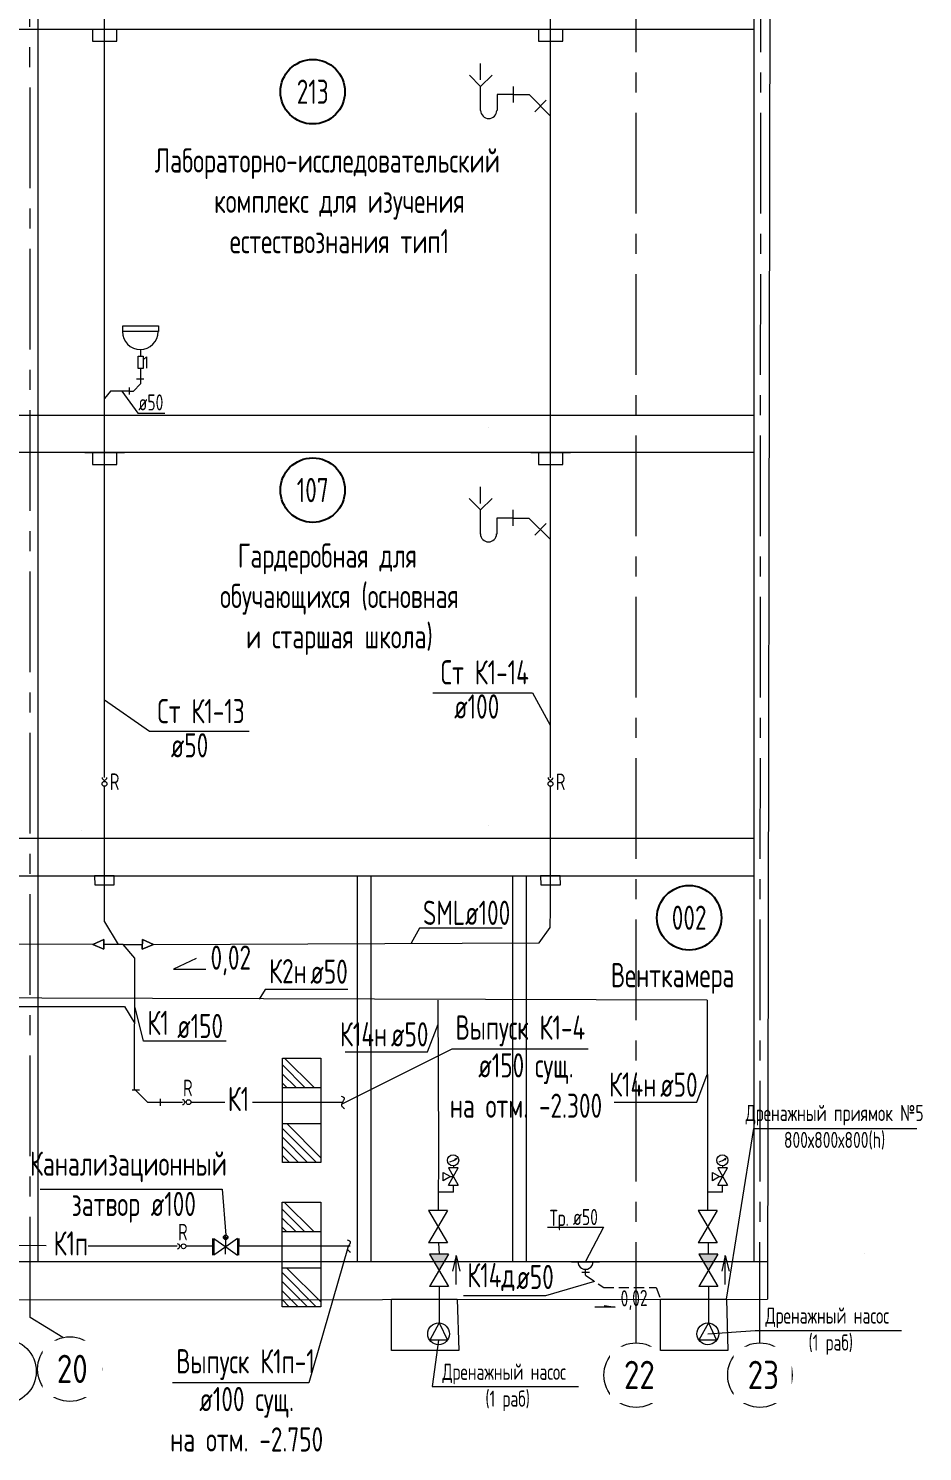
# Model space of a CAD drawing. Header units: millimetres. Extents: x -8689834 to 9419935, y -370377 to 166066.
# Drawn here: x -232081 to -220988, y -26755 to -9113 of the extents above; entities that cross this region are included whole.
import ezdxf
from ezdxf.enums import TextEntityAlignment as Align

# ---------------------------------------------------------------- set-up
doc = ezdxf.new("R2010")
doc.units = ezdxf.units.MM
doc.header["$MEASUREMENT"] = 0
doc.linetypes.add('01_base$0$DASHED2', pattern=[0.375, 0.25, -0.125])
doc.linetypes.add('CENTER', pattern=[2, 1.25, -0.25, 0.25, -0.25])
doc.layers.get('0').update_dxf_attribs({"color": 250, "lineweight": 9})
for name, color, linetype, lineweight in [('_ВК-переход на SML', 3, 'Continuous', 30), ('АР_Маркер экспликации', 239, 'Continuous', 13), ('АР_Номер помещения', 1, 'Continuous', 25), ('АР_Оси', 195, 'Continuous', 9), ('АР_Помещения_площадь', 19, 'Continuous', 9), ('ВК_канализация', 32, 'Continuous', 30), ('ФВ-5', 250, 'Continuous', 9)]:
    doc.layers.add(name, color=color, linetype=linetype, lineweight=lineweight)
for name, color, linetype in [('PDF _0', 7, 'Continuous'), ('PDF ___Text VK', 7, 'Continuous'), ('PDF __OBORUD', 1, 'Continuous'), ('PDF __ВК-Text VK', 7, 'Continuous'), ('PDF __ВК-Text В1', 7, 'Continuous'), ('PDF __ВК-В1', 5, 'Continuous'), ('PDF __ВК-К3', 7, 'Continuous'), ('PDF __ВК-переход', 7, 'Continuous'), ('PDF __ВК-противопожарные муфты', 1, 'Continuous'), ('PDF __ВК-стены', 7, 'Continuous'), ('PDF __ВК-текст К2', 7, 'Continuous'), ('PDF __Дренажные насосы', 1, 'Continuous'), ('PDF __К14', 3, 'Continuous'), ('PDF __насос', 1, 'Continuous'), ('PDF __Пескоуловитель', 7, 'Continuous'), ('PDF __Сантехника', 7, 'Continuous'), ('PDF _TEKSTBK', 7, 'Continuous'), ('PDF _надписи ВК', 7, 'Continuous'), ('АР_Кровля дорожки', 245, 'Continuous'), ('АР_Таблицы', 250, 'Continuous')]:
    doc.layers.add(name, color=color, linetype=linetype)
doc.layers.add('PDF __ВК-К1', color=7, linetype='Continuous', true_color=0xb80000)
doc.layers.add('PDF __ВК-К14н', color=190, linetype='Continuous', true_color=0x7f00ff)
doc.styles.add('ISOCPEUR', font='isocpeur.ttf', dxfattribs={"width": 0.7})
doc.styles.get("Standard").update_dxf_attribs({"font": 'isocpeur.ttf', "width": 0.7})
doc.styles.add('ГОСТ 2.304', font='isocpeur.ttf', dxfattribs={"width": 0.7})

# ---------------------------------------------------------------- blocks, each defined once
blk = doc.blocks.new('*U3376')
at = {"layer": 'АР_Номер помещения', "color": 7}
blk.add_circle((-15720, 4793), 400, dxfattribs=at)
at = {"layer": 'АР_Помещения_площадь', "color": 7}
blk.add_line((-13545, 633), (-13545, 633), dxfattribs=at)
at = {"color": 7, "style": 'ISOCPEUR', "width": 0.7, "flags": 1}
blk.add_attdef('КАТЕГОРИЯ', (-499, -2092), '', height=250, dxfattribs=at)
at = {"layer": 'АР_Номер помещения', "color": 7, "style": 'ISOCPEUR', "width": 0.7}
blk.add_attdef('НОМЕР_ПОМЕЩЕНИЯ', text='', height=300, dxfattribs=at).set_placement((-15720, 4793), align=Align.MIDDLE_CENTER)
at = {"layer": 'АР_Помещения_площадь', "color": 7, "lineweight": 30, "width": 0.7, "flags": 104}
blk.add_attdef('ИМЯ_ПОМЕЩЕНИЯ', text='', height=100, dxfattribs=at).set_placement((158, 1217), align=Align.MIDDLE_CENTER)
at = {"layer": 'АР_Помещения_площадь', "color": 7, "style": 'ISOCPEUR', "width": 0.7}
blk.add_attdef('ПЛОЩАДЬ_ПОМЕЩЕНИЯ', text='', height=200, dxfattribs=at).set_placement((-13540, 880), align=Align.MIDDLE_RIGHT)
blk = doc.blocks.new('*U3377')
at = {"layer": 'АР_Номер помещения', "color": 7}
blk.add_circle((-15720, 4793), 400, dxfattribs=at)
at = {"layer": 'АР_Помещения_площадь', "color": 7}
blk.add_line((-13545, 633), (-13545, 633), dxfattribs=at)
at = {"color": 7, "style": 'ISOCPEUR', "width": 0.7, "flags": 1}
blk.add_attdef('КАТЕГОРИЯ', (-499, -2092), '', height=250, dxfattribs=at)
at = {"layer": 'АР_Номер помещения', "color": 7, "style": 'ISOCPEUR', "width": 0.7}
blk.add_attdef('НОМЕР_ПОМЕЩЕНИЯ', text='', height=300, dxfattribs=at).set_placement((-15720, 4793), align=Align.MIDDLE_CENTER)
at = {"layer": 'АР_Помещения_площадь', "color": 7, "lineweight": 30, "width": 0.7, "flags": 104}
blk.add_attdef('ИМЯ_ПОМЕЩЕНИЯ', text='', height=100, dxfattribs=at).set_placement((158, 1217), align=Align.MIDDLE_CENTER)
at = {"layer": 'АР_Помещения_площадь', "color": 7, "style": 'ISOCPEUR', "width": 0.7}
blk.add_attdef('ПЛОЩАДЬ_ПОМЕЩЕНИЯ', text='', height=200, dxfattribs=at).set_placement((-13540, 880), align=Align.MIDDLE_RIGHT)
blk = doc.blocks.new('*U3373')
at = {"layer": 'АР_Номер помещения', "color": 7}
blk.add_circle((-15720, 4793), 400, dxfattribs=at)
at = {"layer": 'АР_Помещения_площадь', "color": 7}
blk.add_line((-13545, 633), (-13545, 633), dxfattribs=at)
at = {"color": 7, "style": 'ISOCPEUR', "width": 0.7, "flags": 1}
blk.add_attdef('КАТЕГОРИЯ', (-499, -2092), '', height=250, dxfattribs=at)
at = {"layer": 'АР_Номер помещения', "color": 7, "style": 'ISOCPEUR', "width": 0.7}
blk.add_attdef('НОМЕР_ПОМЕЩЕНИЯ', text='', height=300, dxfattribs=at).set_placement((-15720, 4793), align=Align.MIDDLE_CENTER)
at = {"layer": 'АР_Помещения_площадь', "color": 7, "lineweight": 30, "width": 0.7, "flags": 104}
blk.add_attdef('ИМЯ_ПОМЕЩЕНИЯ', text='', height=100, dxfattribs=at).set_placement((158, 1217), align=Align.MIDDLE_CENTER)
at = {"layer": 'АР_Помещения_площадь', "color": 7, "style": 'ISOCPEUR', "width": 0.7}
blk.add_attdef('ПЛОЩАДЬ_ПОМЕЩЕНИЯ', text='', height=200, dxfattribs=at).set_placement((-13540, 880), align=Align.MIDDLE_RIGHT)
blk = doc.blocks.new('*U3367')
at = {"layer": 'АР_Номер помещения', "color": 7}
blk.add_circle((-15720, 4793), 400, dxfattribs=at)
at = {"layer": 'АР_Помещения_площадь', "color": 7}
blk.add_line((-13545, 633), (-13545, 633), dxfattribs=at)
at = {"color": 7, "style": 'ISOCPEUR', "width": 0.7, "flags": 1}
blk.add_attdef('КАТЕГОРИЯ', (-499, -2092), '', height=250, dxfattribs=at)
at = {"layer": 'АР_Номер помещения', "color": 7, "style": 'ISOCPEUR', "width": 0.7}
blk.add_attdef('НОМЕР_ПОМЕЩЕНИЯ', text='', height=300, dxfattribs=at).set_placement((-15720, 4793), align=Align.MIDDLE_CENTER)
at = {"layer": 'АР_Помещения_площадь', "color": 7, "lineweight": 30, "width": 0.7, "flags": 104}
blk.add_attdef('ИМЯ_ПОМЕЩЕНИЯ', text='', height=100, dxfattribs=at).set_placement((158, 1217), align=Align.MIDDLE_CENTER)
at = {"layer": 'АР_Помещения_площадь', "color": 7, "style": 'ISOCPEUR', "width": 0.7}
blk.add_attdef('ПЛОЩАДЬ_ПОМЕЩЕНИЯ', text='', height=200, dxfattribs=at).set_placement((-13540, 880), align=Align.MIDDLE_RIGHT)
blk = doc.blocks.new('*U3303')
at = {"layer": 'АР_Номер помещения', "color": 7}
blk.add_circle((-15720, 4793), 400, dxfattribs=at)
at = {"layer": 'АР_Помещения_площадь', "color": 7}
blk.add_line((-13545, 633), (-13545, 633), dxfattribs=at)
at = {"color": 7, "style": 'ISOCPEUR', "width": 0.7, "flags": 1}
blk.add_attdef('КАТЕГОРИЯ', (-499, -2092), '', height=250, dxfattribs=at)
at = {"layer": 'АР_Номер помещения', "color": 7, "style": 'ISOCPEUR', "width": 0.7}
blk.add_attdef('НОМЕР_ПОМЕЩЕНИЯ', text='', height=300, dxfattribs=at).set_placement((-15720, 4793), align=Align.MIDDLE_CENTER)
at = {"layer": 'АР_Помещения_площадь', "color": 7, "lineweight": 30, "width": 0.7, "flags": 104}
blk.add_attdef('ИМЯ_ПОМЕЩЕНИЯ', text='', height=100, dxfattribs=at).set_placement((158, 1217), align=Align.MIDDLE_CENTER)
at = {"layer": 'АР_Помещения_площадь', "color": 7, "style": 'ISOCPEUR', "width": 0.7}
blk.add_attdef('ПЛОЩАДЬ_ПОМЕЩЕНИЯ', text='', height=200, dxfattribs=at).set_placement((-13540, 880), align=Align.MIDDLE_RIGHT)

msp = doc.modelspace()

# ---------------------------------------------------------------- hatches: boundary and pattern name
at = {"layer": 'АР_Кровля дорожки', "lineweight": 13, "ltscale": 500, "true_color": 0x000000}
h = msp.add_hatch(color=18, dxfattribs=at)
h.dxf.hatch_style = 1
h.paths.add_polyline_path([(-226869.7, -24307.2), (-227104.1, -24307.2), (-227049.9, -24400.4), (-226923.9, -24400.4)])
h.paths.add_polyline_path([(-226923.9, -24400.4), (-227049.9, -24400.4), (-226986.9, -24508.6)])
h.paths.add_polyline_path([(-223529.9, -24307.2), (-223764.3, -24307.2), (-223710.1, -24400.4), (-223584.1, -24400.4)])
h.paths.add_polyline_path([(-223584.1, -24400.4), (-223710.1, -24400.4), (-223647.1, -24508.6)])
at = {"layer": 'ФВ-5', "ltscale": 500}
h = msp.add_hatch(color=256, dxfattribs=at)
h.dxf.hatch_style = 1
h.paths.add_polyline_path([(-226878.7, -24307.2), (-227113.1, -24307.2), (-226995.9, -24508.6)])

# ---------------------------------------------------------------- linework, layer by layer
at = {"layer": '_ВК-переход на SML', "lineweight": 13}
for points in [[(-231016.4, -19616.6), (-231260.1, -19617.7), (-231259.5, -19729), (-231015.9, -19727.9)], [(-225482.8, -19617.3), (-225726.4, -19618.5), (-225725.9, -19729.8), (-225482.3, -19728.7)]]:
    msp.add_lwpolyline(points, close=True, dxfattribs=at)
at = {"layer": 'PDF _0', "lineweight": 13}
for points in [[(-226869.7, -23453.7), (-226749.5, -23237.3), (-226869.7, -23237.3), (-226749.5, -23453.7)], [(-223529.9, -23453.7), (-223409.7, -23237.3), (-223529.9, -23237.3), (-223409.7, -23453.7)], [(-226845.6, -23345.5), (-226935.8, -23399.6), (-226935.8, -23297.4), (-226845.6, -23345.5), (-226809.6, -23345.5)], [(-226869.7, -23453.7), (-226749.5, -23453.7)], [(-226809.6, -23537.8), (-226809.6, -23453.7)], [(-223505.8, -23345.5), (-223596, -23399.6), (-223596, -23297.4), (-223505.8, -23345.5), (-223469.8, -23345.5)], [(-223529.9, -23453.7), (-223409.7, -23453.7)], [(-223469.8, -23537.8), (-223469.8, -23453.7)], [(-226809.6, -23537.8), (-226995.9, -23537.8)], [(-223469.8, -23537.8), (-223656.1, -23537.8)]]:
    msp.add_lwpolyline(points, dxfattribs=at)
at = {"layer": 'PDF _0', "color": 3, "lineweight": 13}
msp.add_arc((-225170.8, -24400.4), 95.2, 179.99999, 0.00001, dxfattribs=at)
msp.add_arc((-225170.8, -24400.4), 95.2, 179.99999, 0.00001, dxfattribs=at)
at = {"layer": 'PDF ___Text VK', "color": 3, "lineweight": 13}
msp.add_lwpolyline([(-227579, -24866.7), (-226761.5, -24866.7), (-226743.4, -25503.9), (-227579, -25503.9)], close=True, dxfattribs=at)
at = {"layer": 'PDF __OBORUD', "lineweight": 13}
for points in [[(-226851.6, -23165.1), (-226809.6, -23147.1), (-226767.5, -23123.1), (-226785.5, -23141.1)], [(-226809.6, -23213.2), (-226809.6, -23237.3)], [(-226767.5, -23123.1), (-226791.5, -23129.1)], [(-223511.9, -23165.1), (-223469.8, -23147.1), (-223427.7, -23123.1), (-223445.7, -23141.1)], [(-223469.8, -23213.2), (-223469.8, -23237.3)], [(-223427.7, -23123.1), (-223451.7, -23129.1)]]:
    msp.add_lwpolyline(points, dxfattribs=at)
for centre in [(-226812.6, -23144.1), (-223472.8, -23144.1)]:
    msp.add_circle(centre, 69.1, dxfattribs=at)
at = {"layer": 'PDF __ВК-Text VK', "lineweight": 13}
msp.add_lwpolyline([(-229998.5, -20644.7), (-230281.2, -20774.3), (-229878.5, -20774.3)], dxfattribs=at)
at = {"layer": 'PDF __ВК-Text В1', "lineweight": 13}
msp.add_lwpolyline([(-224939, -24943.5), (-224802.7, -24966.5), (-225056.1, -24966.5)], dxfattribs=at)
at = {"layer": 'PDF __ВК-В1', "color": 244, "lineweight": 13, "true_color": 0x991b1e}
for points in [[(-231137.3, -18400), (-231137.1, -2233.7)], [(-225603.6, -18401.2), (-225603.5, -2235)], [(-231138.2, -20189.5), (-231138.2, -18506.7)], [(-225604.6, -20036), (-225604.6, -18507.9)]]:
    msp.add_lwpolyline(points, dxfattribs=at)
at = {"layer": 'PDF __ВК-В1', "color": 215, "lineweight": 13, "true_color": 0xa953a0}
for points in [[(-231859.8, -24206.3), (-243642.1, -24187.1)], [(-230235.4, -24208.3), (-231340.2, -24207.2)], [(-229798.5, -24208.7), (-230126.5, -24208.4)], [(-228089.6, -24210.4), (-229473.2, -24209)]]:
    msp.add_lwpolyline(points, dxfattribs=at)
at = {"layer": 'PDF __ВК-К1', "lineweight": 13}
for points in [[(-226068.7, -9831.9), (-226068.7, -10030.8)], [(-226068.7, -9933.5), (-226267.6, -9933.5)], [(-226068.7, -9933.5), (-225869.7, -9933.5), (-225603, -10200.1)], [(-225658.1, -10001.2), (-225797.8, -10145.1)], [(-226070.7, -15081), (-226070.7, -15279.9)], [(-226070.7, -15182.6), (-226269.7, -15182.6)], [(-226070.7, -15182.6), (-225871.8, -15182.6), (-225605.1, -15449.3)], [(-225660.1, -15250.3), (-225799.8, -15394.2)], [(-225342.3, -24402.5), (-224995.2, -24402.5)]]:
    msp.add_lwpolyline(points, dxfattribs=at)
at = {"layer": 'PDF __ВК-К1', "color": 244, "lineweight": 13, "true_color": 0x991b1e}
for points in [[(-230689.1, -13329.3), (-230689.1, -13519.8)], [(-230833, -13608.7), (-230778, -13608.7), (-230689.1, -13519.8)], [(-230833, -13564.2), (-230833, -13653.1)], [(-230651, -13460.5), (-230739.9, -13460.5)], [(-230704.7, -22275.3), (-230793.6, -22275.3)], [(-230763.9, -22262.6), (-230603.1, -22423.5)], [(-230446.5, -22381.2), (-230446.5, -22470.1)], [(-230603.1, -22423.5), (-230171.5, -22423.9)], [(-230064.8, -22423.5), (-229646.4, -22423.5)], [(-229303.5, -22423.5), (-228183.9, -22425.6)], [(-225342.3, -24402.5), (-224995.2, -24402.5)], [(-225168.7, -24567.6), (-225168.7, -24499.9)], [(-225168.7, -24567.6), (-225168.7, -24499.9)], [(-225122.2, -24533.7), (-225215.3, -24533.7)], [(-225122.2, -24533.7), (-225215.3, -24533.7)]]:
    msp.add_lwpolyline(points, dxfattribs=at)
at = {"layer": 'PDF __ВК-К14н', "color": 152, "lineweight": 13, "true_color": 0x2776bb}
for points in [[(-227001.9, -21160.8), (-226995.9, -22996.8)], [(-223662.1, -21160.8), (-223656.1, -22996.8)], [(-226995.9, -22996.8), (-227000.1, -23766.3)], [(-223656.1, -22996.8), (-223656.1, -23766.2)], [(-226992.1, -24169), (-226986.9, -24307.2)], [(-223650.1, -24169), (-223650.1, -24307.2)], [(-226983.9, -24710), (-226983.9, -25160.8)], [(-223644.1, -24710), (-223644.1, -25160.8)]]:
    msp.add_lwpolyline(points, dxfattribs=at)
at = {"layer": 'PDF __ВК-К3', "lineweight": 13}
for points in [[(-228931, -23172.7), (-228931, -21877.4), (-228452.7, -21877.4), (-228452.7, -23172.7)], [(-228934, -24959.6), (-228934, -23664.3), (-228455.6, -23664.3), (-228455.6, -24959.6)]]:
    msp.add_lwpolyline(points, close=True, dxfattribs=at)
for points in [[(-228651.7, -22241.5), (-228931, -21962.1)], [(-228537.4, -22241.5), (-228905.6, -21877.4)], [(-228761.7, -22241.5), (-228931, -22076.4)], [(-228876, -22241.5), (-228931, -22186.4)], [(-228931, -22241.5), (-228452.7, -22241.5)], [(-228931, -22690.2), (-228452.7, -22690.2)], [(-228507.7, -23172.7), (-228931, -22749.4)], [(-228452.7, -23113.5), (-228876, -22690.2)], [(-228617.8, -23172.7), (-228931, -22859.5)], [(-228732.1, -23172.7), (-228931, -22973.8)], [(-228842.1, -23172.7), (-228931, -23083.8)], [(-228654.6, -24028.4), (-228934, -23749)], [(-228540.3, -24028.4), (-228908.6, -23664.3)], [(-228764.6, -24028.4), (-228934, -23863.3)], [(-228878.9, -24028.4), (-228934, -23973.3)], [(-228934, -24028.4), (-228455.6, -24028.4)], [(-228934, -24477.1), (-228455.6, -24477.1)], [(-228455.6, -24900.4), (-228878.9, -24477.1)], [(-228510.6, -24959.6), (-228934, -24536.3)], [(-228620.7, -24959.6), (-228934, -24646.4)], [(-228735, -24959.6), (-228934, -24760.7)], [(-228845.1, -24959.6), (-228934, -24870.7)]]:
    msp.add_lwpolyline(points, dxfattribs=at)
at = {"layer": 'PDF __ВК-переход', "lineweight": 13}
for points in [[(-231144, -20523.5), (-231144, -20409.2), (-231283.7, -20468.3), (-231144, -20527.7), (-231144, -20409.2), (-231283.7, -20468.3), (-231144, -20527.7), (-231283.7, -20468.3), (-231144, -20409.2)], [(-230668.8, -20522.8), (-230668, -20408.5), (-230528.7, -20468.6), (-230668.8, -20527.1), (-230668, -20408.5), (-230528.7, -20468.6), (-230668.8, -20527.1), (-230528.7, -20468.6), (-230668, -20408.5)]]:
    msp.add_lwpolyline(points, close=True, dxfattribs=at)
at = {"layer": 'PDF __ВК-противопожарные муфты', "lineweight": 13}
for points in [[(-231383.8, -9122.9), (-231138.2, -9122.9), (-230888.5, -9122.9)], [(-231286.4, -9122.9), (-231286.4, -9271.1), (-230985.8, -9271.1), (-230985.8, -9122.9)], [(-225850.1, -9122.9), (-225604.6, -9122.9), (-225354.8, -9122.9)], [(-225752.8, -9122.9), (-225752.8, -9271.1), (-225452.2, -9271.1), (-225452.2, -9122.9)], [(-231383.8, -14372.1), (-231138.2, -14372.1), (-230888.5, -14372.1)], [(-231286.4, -14372.1), (-231286.4, -14520.2), (-230985.8, -14520.2), (-230985.8, -14372.1)], [(-225850.1, -14372.1), (-225604.6, -14372.1), (-225354.8, -14372.1)], [(-225752.8, -14372.1), (-225752.8, -14520.2), (-225452.2, -14520.2), (-225452.2, -14372.1)]]:
    msp.add_lwpolyline(points, dxfattribs=at)
at = {"layer": 'PDF __ВК-стены', "color": 18, "lineweight": 13, "true_color": 0x000000}
for points in [[(-222860.4, 5267.9), (-222911.6, -24866.1)], [(-223080.9, 4802.4), (-223080.9, -24400.4)], [(-231964.6, 2298.1), (-231964.6, -24400.4)], [(-278656.6, -9122.9), (-223080.9, -9122.9)], [(-278656.6, -13906.4), (-223080.9, -13906.4)], [(-278656.6, -14367.8), (-223080.9, -14367.8)], [(-278656.6, -19151.3), (-223080.9, -19151.3)], [(-278656.6, -19616.9), (-223080.9, -19616.9)], [(-228003.4, -19616.9), (-228003.4, -24400.4)], [(-227834, -19616.9), (-227834, -24400.4)], [(-226074, -19616.9), (-226074, -24400.4)], [(-225904.7, -19616.9), (-225904.7, -24400.4)], [(-286311.3, -24400.4), (-222911.6, -24400.4)], [(-357632.8, -24960.8), (-222911.6, -24866.1)]]:
    msp.add_lwpolyline(points, dxfattribs=at)
at = {"layer": 'PDF __ВК-текст К2', "lineweight": 13}
for points in [[(-226992.7, -25374.5), (-227072, -25949.8), (-227024, -25949.8), (-225256.7, -25949.8)], [(-223653.1, -25296), (-223063.2, -25253.5), (-223015.1, -25253.5), (-221247.8, -25253.5)]]:
    msp.add_lwpolyline(points, dxfattribs=at)
at = {"layer": 'PDF __Дренажные насосы', "lineweight": 13}
for centre in [(-226992.9, -25296), (-223653.1, -25296)]:
    msp.add_circle(centre, 135.2, dxfattribs=at)
at = {"layer": 'PDF __К14', "lineweight": 13}
for points in [[(-226470.8, -9751.4), (-226470.8, -9548.3)], [(-226472.9, -15000.6), (-226472.9, -14797.4)]]:
    msp.add_lwpolyline(points, dxfattribs=at)
at = {"layer": 'PDF __насос', "lineweight": 13}
for points in [[(-226983.7, -25160.5), (-226882.7, -25374.5), (-227102.7, -25374.5)], [(-226983.7, -25160.5), (-227102.7, -25374.5)], [(-223643.9, -25160.5), (-223543, -25374.5), (-223762.9, -25374.5)], [(-223643.9, -25160.5), (-223762.9, -25374.5)]]:
    msp.add_lwpolyline(points, dxfattribs=at)
at = {"layer": 'PDF __Пескоуловитель', "lineweight": 13}
for points in [[(-228203, -22349.4), (-228190.3, -22353.6), (-228181.8, -22357.9), (-228177.6, -22362.1), (-228173.3, -22362.1), (-228169.1, -22366.3), (-228164.9, -22370.6), (-228164.9, -22374.8), (-228164.9, -22379), (-228164.9, -22383.3), (-228164.9, -22387.5), (-228169.1, -22391.7), (-228169.1, -22396), (-228173.3, -22404.4), (-228177.6, -22408.7), (-228181.8, -22421.4), (-228186, -22429.8), (-228190.3, -22434.1), (-228194.5, -22438.3), (-228194.5, -22446.8), (-228198.7, -22451), (-228198.7, -22455.2), (-228198.7, -22459.5), (-228198.7, -22463.7), (-228198.7, -22467.9), (-228194.5, -22472.2), (-228194.5, -22476.4), (-228190.3, -22476.4), (-228186, -22480.6), (-228181.8, -22484.9), (-228177.6, -22489.1), (-228173.3, -22493.3), (-228160.6, -22501.8)], [(-228127.7, -24131.7), (-228115, -24135.9), (-228106.5, -24140.2), (-228102.3, -24144.4), (-228098.1, -24144.4), (-228093.8, -24148.6), (-228089.6, -24152.9), (-228089.6, -24157.1), (-228089.6, -24161.3), (-228089.6, -24165.6), (-228089.6, -24169.8), (-228093.8, -24174), (-228093.8, -24178.3), (-228098.1, -24186.7), (-228102.3, -24191), (-228106.5, -24203.7), (-228110.8, -24212.1), (-228115, -24216.4), (-228119.2, -24220.6), (-228119.2, -24229.1), (-228123.5, -24233.3), (-228123.5, -24237.5), (-228123.5, -24241.8), (-228123.5, -24246), (-228123.5, -24250.2), (-228119.2, -24254.5), (-228119.2, -24258.7), (-228115, -24258.7), (-228110.8, -24262.9), (-228106.5, -24267.2), (-228102.3, -24271.4), (-228098.1, -24275.6), (-228085.4, -24284.1)]]:
    msp.add_lwpolyline(points, dxfattribs=at)
at = {"layer": 'PDF __Сантехника', "lineweight": 13}
for points in [[(-230911.4, -12800.1), (-230466.9, -12800.1), (-230466.9, -12872.1), (-230911.4, -12872.1)], [(-230720.9, -13176.9), (-230657.4, -13176.9), (-230657.4, -13329.3), (-230720.9, -13329.3)]]:
    msp.add_lwpolyline(points, close=True, dxfattribs=at)
for points in [[(-230691.2, -13096.5), (-230691.2, -13176.9)], [(-230657.4, -13223.4), (-230615, -13185.4), (-230615, -13325)]]:
    msp.add_lwpolyline(points, dxfattribs=at)
msp.add_arc((-230693.4, -12870), 222.2, 180, 0, dxfattribs=at)
at = {"layer": 'PDF _TEKSTBK', "lineweight": 13}
for points in [[(-226470.8, -9831.9), (-226610.5, -9692.2)], [(-226470.8, -10132.4), (-226470.8, -9831.9), (-226326.9, -9692.2)], [(-226267.6, -9933.5), (-226267.6, -10132.4)], [(-226472.9, -15081), (-226612.6, -14941.3)], [(-226472.9, -15381.5), (-226472.9, -15081), (-226328.9, -14941.3)], [(-226269.7, -15182.6), (-226269.7, -15381.5)]]:
    msp.add_lwpolyline(points, dxfattribs=at)
for centre in [(-226371.3, -10130.3), (-226373.4, -15379.4)]:
    msp.add_arc(centre, 99.5, 180.00001, 359.99999, dxfattribs=at)
at = {"layer": 'PDF _надписи ВК', "lineweight": 13}
for points in [[(-226882.9, -23766.3), (-227117.3, -24169)], [(-226882.9, -23766.3), (-227117.3, -23766.3), (-226882.9, -24169), (-227117.3, -24169)], [(-223537.1, -23766.3), (-223771.6, -24169)], [(-223537.1, -23766.3), (-223771.6, -23766.3), (-223537.1, -24169), (-223771.6, -24169)], [(-226869.7, -24307.2), (-227104.1, -24710)], [(-226869.7, -24307.2), (-227104.1, -24307.2), (-226869.7, -24710), (-227104.1, -24710)], [(-223529.9, -24307.2), (-223764.3, -24710)], [(-223529.9, -24307.2), (-223764.3, -24307.2), (-223529.9, -24710), (-223764.3, -24710)]]:
    msp.add_lwpolyline(points, dxfattribs=at)
at = {"layer": 'АР_Кровля дорожки', "color": 152, "lineweight": 13, "ltscale": 500, "true_color": 0x2776bb}
for points in [[(-223662.1, -21160.8), (-233297.8, -21129.6)], [(-233069.4, -21238.3), (-230890.8, -21238.5), (-230762.5, -21449.6)]]:
    msp.add_lwpolyline(points, dxfattribs=at)
at = {"layer": 'АР_Кровля дорожки', "color": 7, "lineweight": 13, "ltscale": 500}
for points in [[(-228152.4, -21801.3), (-227128.5, -21801.3), (-226998.9, -21455.4)], [(-224812.6, -22424.8), (-223788.7, -22424.8), (-223659.1, -22078.8)], [(-223421.7, -24866.7), (-223080.9, -22749.4), (-221060.3, -22749.4)], [(-229797.7, -24113.8), (-229799.4, -24320.3)], [(-229779.7, -24114), (-229781.3, -24320.4)], [(-229779.7, -24114), (-229634.3, -24217.2)], [(-229634.7, -24307.1), (-229633.9, -24127.3)], [(-229487.8, -24115.6), (-229634.3, -24217.2)], [(-229487.8, -24115.6), (-229488.5, -24322.1)], [(-229472.9, -24114.7), (-229473.5, -24321.2)], [(-228123.5, -24243.9), (-228602, -25904.7), (-230295.4, -25904.7)], [(-229634.3, -24217.2), (-229781.3, -24320.4)], [(-229634.3, -24217.2), (-229488.5, -24322.1)], [(-226776.6, -24683.8), (-226776.6, -24324.1), (-226820.3, -24517.4)], [(-226776.6, -24324.1), (-226728.8, -24517.4)], [(-223436.8, -24683.8), (-223436.8, -24324.1), (-223480.5, -24517.4)], [(-223436.8, -24324.1), (-223389, -24517.4)], [(-226684.7, -24820.7), (-225660.8, -24820.7), (-225052.8, -24644.2)]]:
    msp.add_lwpolyline(points, dxfattribs=at)
at = {"layer": 'АР_Кровля дорожки', "color": 1, "lineweight": 13, "ltscale": 500}
msp.add_lwpolyline([(-229626.5, -24084.7), (-229653, -24105.4), (-229609.5, -24097.3), (-229641.8, -24121)], dxfattribs=at)
at = {"layer": 'АР_Кровля дорожки', "color": 3, "linetype": '01_base$0$DASHED2', "lineweight": 13, "ltscale": 500}
msp.add_lwpolyline([(-225168.7, -24567.6), (-224943.9, -24722.8), (-224292.8, -24722.8), (-224239.2, -24866.7)], dxfattribs=at)
at = {"layer": 'АР_Кровля дорожки', "color": 7, "lineweight": 13, "ltscale": 500}
msp.add_circle((-229633.8, -24099.4), 27.8, dxfattribs=at)
at = {"layer": 'АР_Оси', "color": 18, "linetype": 'CENTER', "lineweight": 13, "ltscale": 1000, "true_color": 0x000000}
msp.add_line((-232059.4, -25095), (-232064.7, 5639.3), dxfattribs=at)
at = {"layer": 'АР_Оси', "color": 18, "lineweight": 13, "ltscale": 0.5, "true_color": 0x000000}
for centre in [(-232384.4, -25761.3), (-231567.5, -25732.7), (-224541.4, -25807.4), (-223006.3, -25807.4)]:
    msp.add_circle(centre, 400, dxfattribs=at)
at = {"layer": 'ВК_канализация', "color": 244, "lineweight": 13, "ltscale": 500, "true_color": 0x991b1e}
for points in [[(-230986.4, -13608.7), (-231063.2, -13608.7), (-231138.2, -13700.8)], [(-230833, -13608.7), (-230986.4, -13608.7), (-230986.4, -13608.7)], [(-231137.9, -18446.7), (-231137.6, -18430)], [(-225604.2, -18447.9), (-225604, -18431.2)], [(-230528.7, -20468.6), (-225744.9, -20447.3), (-225608.7, -20257.2), (-225604.6, -20036)], [(-231138.2, -20189.5), (-230967.2, -20468.7)], [(-231283.7, -20468.3), (-239019.5, -20460.5)], [(-230906.2, -20468.7), (-231144, -20468.5)], [(-230763.9, -22262.6), (-230761.1, -20636.6), (-230906.2, -20468.7)], [(-230906.2, -20468.7), (-230766.2, -20469.6)], [(-230766.2, -20469.6), (-230668.4, -20469.2)], [(-230124.8, -22423.5), (-230141.5, -22423.6)]]:
    msp.add_lwpolyline(points, dxfattribs=at)
at = {"layer": 'ВК_канализация', "color": 18, "lineweight": 13, "ltscale": 500, "true_color": 0x000000}
for points in [[(-230922.9, -13608.7), (-230725.1, -13881.5), (-230389.9, -13881.5)], [(-229341, -17829.7), (-230580.1, -17829.7), (-231137.2, -17442.1)], [(-227065.2, -17348.6), (-225826.2, -17348.6), (-225608.2, -17749.3)], [(-226205.8, -20265.6), (-227229.7, -20265.6), (-227334.9, -20453.9)], [(-228120.1, -21028.1), (-229144, -21028.1), (-229218, -21148.1)], [(-229629.9, -21669), (-230653.8, -21669), (-230758.9, -21248.4)], [(-225136.7, -21767.6), (-226830.1, -21767.6), (-228194.5, -22446.8)], [(-231936.9, -23503.9), (-229677.6, -23503.9), (-229633.9, -24071.6)], [(-225642.3, -23974.3), (-224945.6, -23974.3), (-225170.8, -24400.4)]]:
    msp.add_lwpolyline(points, dxfattribs=at)
at = {"layer": 'ВК_канализация', "color": 217, "lineweight": 13, "ltscale": 500, "true_color": 0x93278f}
msp.add_lwpolyline([(-230186.5, -24210.1), (-230203.2, -24210.2)], dxfattribs=at)
at = {"layer": 'ВК_канализация', "color": 244, "lineweight": 13, "ltscale": 500, "true_color": 0x991b1e}
for centre in [(-231138.2, -18476.7), (-225604.6, -18477.9), (-230094.8, -22423.2)]:
    msp.add_circle(centre, 30, dxfattribs=at)
at = {"layer": 'ВК_канализация', "color": 217, "lineweight": 13, "ltscale": 500, "true_color": 0x93278f}
msp.add_circle((-230156.5, -24209.8), 30, dxfattribs=at)
at = {"layer": 'ВК_канализация', "color": 244, "lineweight": 13, "ltscale": 500, "true_color": 0x991b1e}
for centre, start, end in [((-231137.3, -18400), 179.27075, 359.27075), ((-225603.6, -18401.2), 179.27075, 359.27075), ((-230171.5, -22423.9), 270.50316, 90.50316)]:
    msp.add_arc(centre, 30, start, end, dxfattribs=at)
at = {"layer": 'ВК_канализация', "color": 217, "lineweight": 13, "ltscale": 500, "true_color": 0x93278f}
msp.add_arc((-230233.2, -24210.5), 30, 270.50316, 90.50316, dxfattribs=at)

# ---------------------------------------------------------------- block references
at = {"layer": 'АР_Маркер экспликации', "color": 7, "lineweight": 13}
ref = msp.add_blockref('*U3377', (-217825.8, -14536.5), dxfattribs=at)
ref.add_attrib('НОМЕР_ПОМЕЩЕНИЯ', '214', dxfattribs={"layer": 'АР_Номер помещения', "color": 7, "height": 300, "style": 'ISOCPEUR', "width": 0.7}).set_placement((-233545.6, -9743.1), align=Align.MIDDLE_CENTER)
ref = msp.add_blockref('*U3367', (-212834.6, -14690.7), dxfattribs=at)
ref.add_attrib('НОМЕР_ПОМЕЩЕНИЯ', '213', dxfattribs={"layer": 'АР_Номер помещения', "color": 7, "height": 300, "style": 'ISOCPEUR', "width": 0.7}).set_placement((-228554.4, -9897.3), align=Align.MIDDLE_CENTER)
ref = msp.add_blockref('*U3373', (-212834.6, -19629.8), dxfattribs=at)
ref.add_attrib('НОМЕР_ПОМЕЩЕНИЯ', '107', dxfattribs={"layer": 'АР_Номер помещения', "color": 7, "height": 300, "style": 'ISOCPEUR', "width": 0.7}).set_placement((-228554.4, -14836.4), align=Align.MIDDLE_CENTER)
ref = msp.add_blockref('*U3376', (-217880.2, -19685), dxfattribs=at)
ref.add_attrib('НОМЕР_ПОМЕЩЕНИЯ', '106', dxfattribs={"layer": 'АР_Номер помещения', "color": 7, "height": 300, "style": 'ISOCPEUR', "width": 0.7}).set_placement((-233600, -14891.6), align=Align.MIDDLE_CENTER)
ref = msp.add_blockref('*U3303', (-208164.3, -24930.7), dxfattribs=at)
ref.add_attrib('НОМЕР_ПОМЕЩЕНИЯ', '002', dxfattribs={"layer": 'АР_Номер помещения', "color": 7, "height": 300, "style": 'ISOCPEUR', "width": 0.7}).set_placement((-223884.1, -20137.3), align=Align.MIDDLE_CENTER)

# ---------------------------------------------------------------- texts
at = {"layer": 'АР_Таблицы', "lineweight": 13, "ltscale": 100, "attachment_point": 4, "style": 'ISOCPEUR'}
for s, insert, char_height, width in [('\\pxi-1,l1,qc,t1,5;Лабораторно-исследовательский комплекс для изучения естествознания тип1', (-230101.3, -11250.2), 300, 3456.163), ('\\pxi-1,l1,t1,5;ø50', (-230717.4, -13748.9), 200, 7500), ('\\pxi-1,l1,qc,t1,5;Гардеробная для обучающихся (основная и старшая школа)', (-230101.3, -16189.3), 300, 3456.163), ('\\pxi-1,l1,t1,5;Ст К1-14', (-226966.2, -17095.5), 300, 7500), ('\\pxi-1,l1,t1,5;Ст К1-13', (-230481.1, -17576.5), 300, 7500), ('\\pxi-1,l1,t1,5;ø100', (-226800.2, -17519), 300, 7500), ('\\pxi-1,l1,t1,5;ø50', (-230315, -18000), 300, 7500), ('\\pxi-1,l1,qc,t1,5;{\\C256;\\c0;Венткамера}', (-226187.8, -20889.7), 300, 4196.36)]:
    msp.add_mtext(s, dxfattribs=dict(at, insert=insert, char_height=char_height, width=width))
at = {"layer": 'АР_Таблицы', "lineweight": 13, "ltscale": 100, "insert": (-224734.7, -24879.8), "char_height": 200, "width": 7500, "attachment_point": 4, "rotation": 1.16501, "style": 'ISOCPEUR'}
msp.add_mtext('\\pxi-1,l1,t1,5;0,02', dxfattribs=at)
at = {"layer": 'ВК_канализация', "color": 18, "lineweight": 13, "ltscale": 100, "true_color": 0x000000, "attachment_point": 4, "style": 'ISOCPEUR'}
for s, insert, char_height, width in [('R', (-231071.7, -18451.1), 205.4, 5730.034), ('R', (-225538.1, -18452.4), 205.4, 5730.034), ('\\pxi-1,l1,t1,5;SMLø100', (-227186.4, -20076.1), 300, 2224.257), ('0,02', (-229822.2, -20666.4), 300, 5891.51), ('К2н', (-229095.8, -20799.8), 300, 5891.51), ('\\pxi-1,l1,t1,5;ø50', (-228583.9, -20806.1), 300, 7500), ('К1', (-230605.6, -21440.7), 300, 5891.51), ('\\pxi-1,l1,t1,5;ø150', (-230236.4, -21479.3), 300, 7500), ('К14н', (-228217.7, -21581.7), 300, 5891.51), ('\\pxi-1,l1,t1,5;ø50', (-227583.5, -21583.7), 300, 7500), ('Выпуск К1-4', (-226781.9, -21539.2), 300, 5891.51), ('\\pxi-1,l1,qc,t1,5;ø150 сущ.\\Pна отм. -2.300', (-226901.2, -22217.5), 300, 1985.55), ('R', (-230163.1, -22248), 205.4, 5730.034), ('К14н', (-224878, -22205.1), 300, 5891.51), ('\\pxi-1,l1,t1,5;ø50', (-224243.8, -22207.2), 300, 7500), ('\\pxi-1,l1,t1,5;К1', (-229608, -22384.8), 300, 7500), ('\\pxqc;Дренажный приямок №5\\P800х800х800(h)', (-225025.5, -22734.7), 200, 5891.51), ('\\pxqc;Канализационный\\P затвор ø100', (-232008.5, -23476), 300, 2334.903), ('Тр.', (-225614.4, -23885.8), 200, 5891.51), ('\\pxi-1,l1,t1,5;ø50', (-225325.9, -23847.7), 200, 7500), ('R', (-230224.9, -24034.6), 205.4, 5730.034), ('\\pxi-1,l1,t1,5;К1п', (-231769.9, -24174.8), 300, 7500), ('К14д', (-226636.5, -24592.3), 300, 5891.51), ('\\pxi-1,l1,t1,5;ø50', (-226028.2, -24590.7), 300, 7500), ('Выпуск К1п-1', (-230247.2, -25676.4), 300, 5891.51), ('\\pxqc;Дренажный насос\\P (1 раб)', (-229126.5, -25959.7), 200, 5891.51), ('\\pxi-1,l1,qc,t1,5;ø100 сущ.\\Pна отм. -2.750', (-230366.5, -26354.6), 300, 1985.55)]:
    msp.add_mtext(s, dxfattribs=dict(at, insert=insert, char_height=char_height, width=width))

# ---------------------------------------------------------------- next in the draw order: texts
at = {"layer": 'АР_Оси', "color": 18, "lineweight": 13, "true_color": 0x000000, "char_height": 350, "attachment_point": 1, "line_spacing_factor": 1.149209, "style": 'ГОСТ 2.304', "bg_fill": 2}
for s, insert, width in [('{\\W0.8;20}', (-231728.7, -25554.9), 392.561), ('{\\W0.8;22}', (-224692.7, -25629.6), 520.89), ('{\\W0.8;23}', (-223157.7, -25629.6), 370.762)]:
    msp.add_mtext(s, dxfattribs=dict(at, insert=insert, width=width))

# ---------------------------------------------------------------- next in the draw order: linework, layer by layer
at = {"layer": 'PDF ___Text VK', "color": 3, "lineweight": 13}
msp.add_lwpolyline([(-224239.2, -24866.7), (-223421.7, -24866.7), (-223403.6, -25503.9), (-224239.2, -25503.9)], close=True, dxfattribs=at)
at = {"layer": 'АР_Оси', "color": 18, "linetype": 'CENTER', "lineweight": 13, "ltscale": 1000, "true_color": 0x000000}
for p, q in [((-224541.4, -25407.4), (-224541.4, 5705.5)), ((-223006.3, -25407.4), (-222982.1, 5755))]:
    msp.add_line(p, q, dxfattribs=at)
at = {"layer": 'ВК_канализация', "color": 18, "lineweight": 13, "ltscale": 500, "true_color": 0x000000}
msp.add_lwpolyline([(-231653.5, -25342.1), (-232059.4, -25095)], dxfattribs=at)

# ---------------------------------------------------------------- next in the draw order: texts
at = {"layer": 'ВК_канализация', "color": 18, "lineweight": 13, "ltscale": 100, "true_color": 0x000000, "insert": (-225117.6, -25263.5), "char_height": 200, "width": 5891.51, "attachment_point": 4, "style": 'ISOCPEUR'}
msp.add_mtext('\\pxqc;Дренажный насос\\P (1 раб)', dxfattribs=at)

doc.saveas('drawing.dxf')
